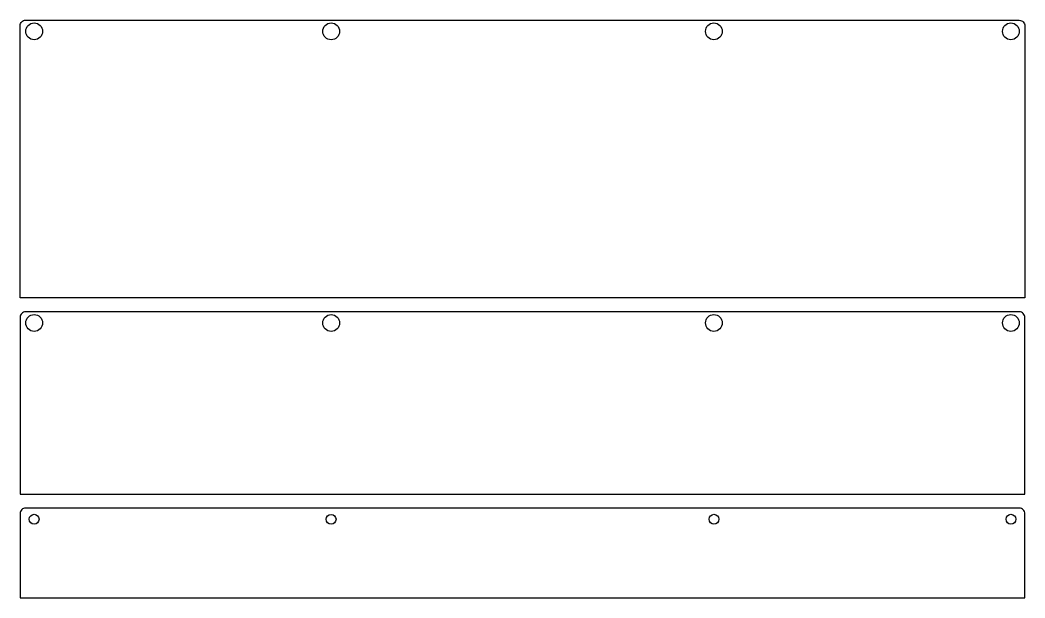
# Model space of a CAD drawing. Header units: millimetres. Extents: x -669 to -310, y 261 to 467.
import ezdxf

# ---------------------------------------------------------------- set-up
doc = ezdxf.new("R2010")
doc.units = ezdxf.units.MM
doc.layers.get('0').update_dxf_attribs({"linetype": 'CONTINUOUS'})

msp = doc.modelspace()

# ---------------------------------------------------------------- linework, layer by layer
for points in [[(-668.87, 465.22, -0.414258), (-666.87, 467.22), (-312.25, 467.17, -0.414222), (-310.25, 465.17), (-310.26, 368.17), (-668.88, 368.22)], [(-310.26, 359.1), (-310.25, 360.1), (-310.25, 361.17, 0.414222), (-312.25, 363.17), (-666.87, 363.22, 0.414258), (-668.87, 361.22), (-668.88, 298.22), (-310.26, 298.17)], [(-310.25, 290.1), (-310.25, 291.17, 0.414222), (-312.25, 293.17), (-666.87, 293.22, 0.414258), (-668.87, 291.22), (-668.87, 261.22), (-310.26, 261.17), (-310.26, 289.1)]]:
    msp.add_lwpolyline(points, format="xyb", close=True)
for centre, radius in [((-663.87, 463.22), 3), ((-421.25, 463.22), 3), ((-315.25, 463.22), 3), ((-557.87, 463.21), 3), ((-663.87, 359.22), 3), ((-421.25, 359.22), 3), ((-315.25, 359.22), 3), ((-557.87, 359.21), 3), ((-663.87, 289.22), 1.75), ((-557.87, 289.21), 1.75), ((-421.25, 289.22), 1.75), ((-315.25, 289.22), 1.75)]:
    msp.add_circle(centre, radius)

doc.saveas('drawing.dxf')
